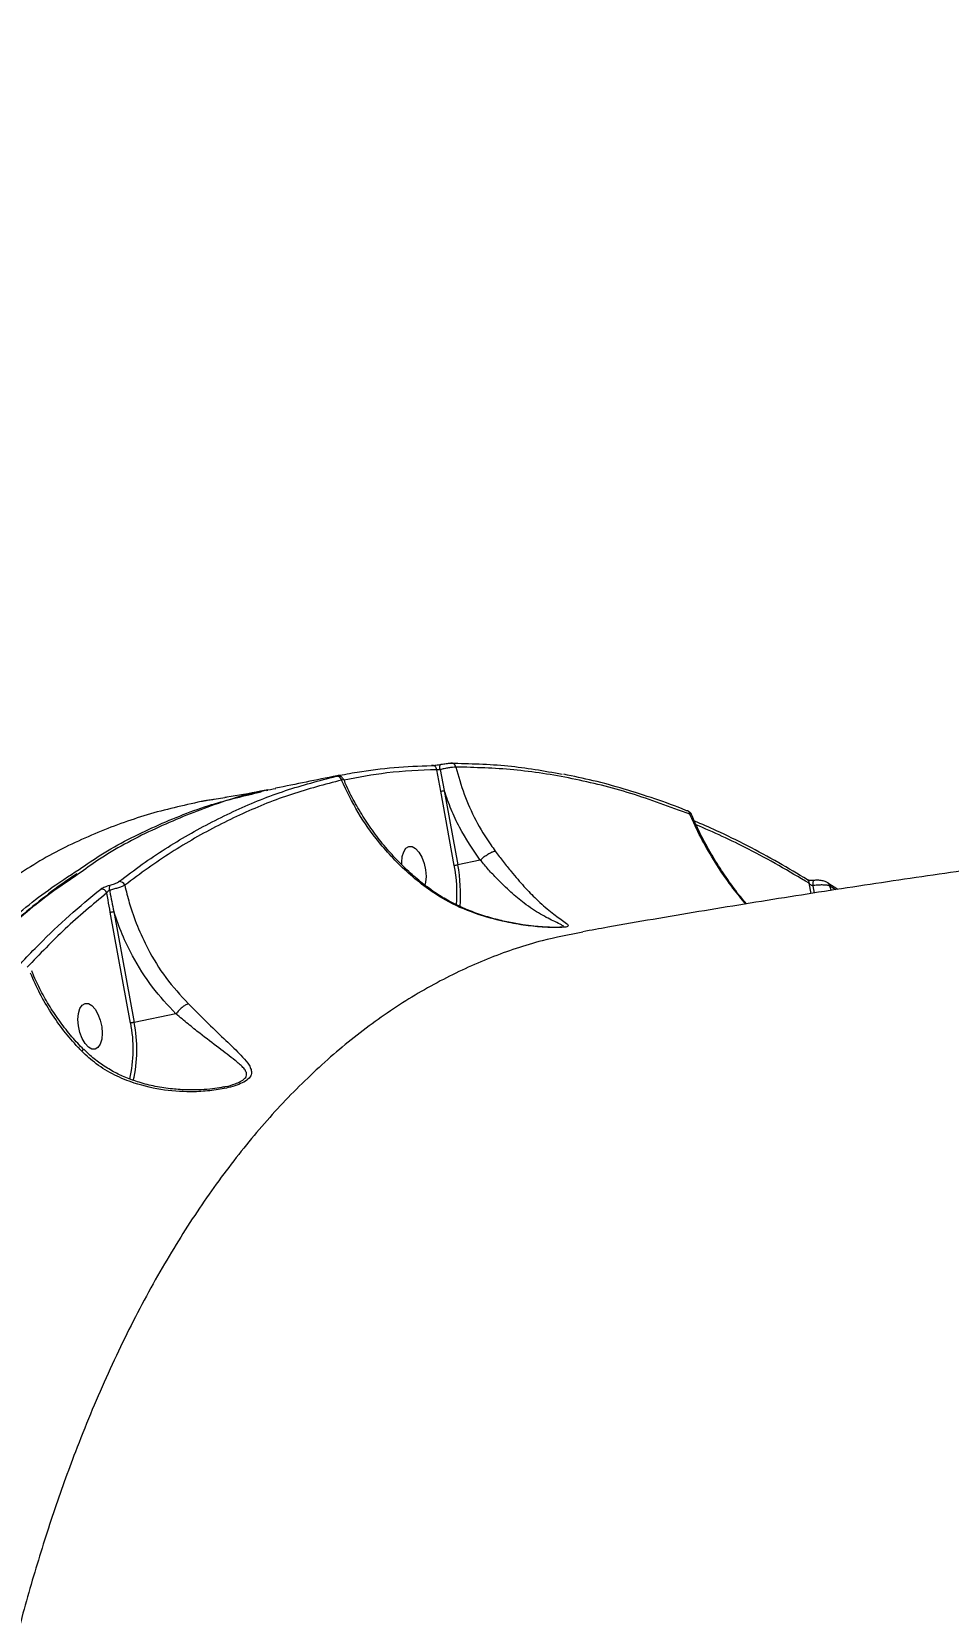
# Model space of a CAD drawing. Header units: millimetres. Extents: x -10374 to 11119, y -8221 to 9433.
# Drawn here: x -1346.2 to -1170.9, y -5007.6 to -4703.9 of the extents above; entities that cross this region are included whole.
import ezdxf

# ---------------------------------------------------------------- set-up
doc = ezdxf.new("R2010")
doc.units = ezdxf.units.MM
for name, color, linetype in [('DIKOM_ОБЪЕКТ', 7, 'Continuous'), ('DIKOM_РАЗМЕР_ЗОНА', 7, 'Continuous'), ('DIKOM_РАЗМЕР_ОБЪЕКТА', 7, 'Continuous')]:
    doc.layers.add(name, color=color, linetype=linetype)
doc.styles.add('style1', font='arial.ttf', dxfattribs={"width": 0.8})
doc.dimstyles.new('1-50', dxfattribs={"dimtxt": 300, "dimasz": 200, "dimexe": 100, "dimexo": 0, "dimgap": 100, "dimtad": 0, "dimdec": 0, "dimtxsty": 'style1', "dimcen": 0, "dimclrd": 7, "dimclre": 7, "dimadec": 1, "dimazin": 2, "dimtfac": 1, "dimtdec": 0, "dimtmove": 1, "dimatfit": 3, "dimfxl": 0, "dimlwd": 25, "dimlwe": 18, "dimarcsym": 0})

# ---------------------------------------------------------------- blocks, each defined once
blk = doc.blocks.new('*D16')
at = {"layer": 'Defpoints', "color": 0, "transparency": 16777216}
for p in [(-9045.1, 5161.67), (3694.49, 5161.67), (1813.16, -6719.94)]:
    blk.add_point(p, dxfattribs=at)
at = {"layer": 'DIKOM_РАЗМЕР_ОБЪЕКТА', "color": 7, "lineweight": 18, "transparency": 16777216}
for p, q in [((3694.49, 5161.67), (-9145.1, 5161.67)), ((1813.16, -6719.94), (-9145.1, -6719.94))]:
    blk.add_line(p, q, dxfattribs=at)
at = {"layer": 'DIKOM_РАЗМЕР_ОБЪЕКТА', "color": 7, "lineweight": 25, "transparency": 16777216}
for p, q in [((-9045.1, 4961.67), (-9045.1, -0.45)), ((-9045.1, -6519.94), (-9045.1, -1080.23))]:
    blk.add_line(p, q, dxfattribs=at)
at = {"layer": 'DIKOM_РАЗМЕР_ОБЪЕКТА', "color": 7, "transparency": 16777216}
for points in [[(-9078.43, 4961.67), (-9011.76, 4961.67), (-9045.1, 5161.67)], [(-9078.43, -6519.94), (-9011.76, -6519.94), (-9045.1, -6719.94)]]:
    blk.add_solid(points, dxfattribs=at)
at = {"layer": 'DIKOM_РАЗМЕР_ОБЪЕКТА', "color": 0, "transparency": 16777216, "insert": (-9045.1, -540.34), "char_height": 300, "attachment_point": 5, "rotation": 90, "style": 'style1'}
blk.add_mtext('11900', dxfattribs=at)
blk = doc.blocks.new('*D13')
at = {"layer": 'Defpoints', "color": 0, "transparency": 16777216}
for p in [(-10176.97, 7112.81), (3082.33, 7112.81), (2015.48, -8221.4)]:
    blk.add_point(p, dxfattribs=at)
at = {"layer": 'DIKOM_РАЗМЕР_ЗОНА', "color": 7, "lineweight": 18, "transparency": 16777216}
for p, q in [((3082.33, 7112.81), (-10276.97, 7112.81)), ((2015.48, -8221.4), (-10276.97, -8221.4))]:
    blk.add_line(p, q, dxfattribs=at)
at = {"layer": 'DIKOM_РАЗМЕР_ЗОНА', "color": 7, "lineweight": 25, "transparency": 16777216}
for p, q in [((-10176.97, 6912.81), (-10176.97, -14.41)), ((-10176.97, -8021.4), (-10176.97, -1094.19))]:
    blk.add_line(p, q, dxfattribs=at)
at = {"layer": 'DIKOM_РАЗМЕР_ЗОНА', "color": 7, "transparency": 16777216}
for points in [[(-10210.3, 6912.81), (-10143.64, 6912.81), (-10176.97, 7112.81)], [(-10210.3, -8021.4), (-10143.64, -8021.4), (-10176.97, -8221.4)]]:
    blk.add_solid(points, dxfattribs=at)
at = {"layer": 'DIKOM_РАЗМЕР_ЗОНА', "color": 0, "transparency": 16777216, "insert": (-10176.97, -554.3), "char_height": 300, "attachment_point": 5, "rotation": 90, "style": 'style1'}
blk.add_mtext('15300', dxfattribs=at)

msp = doc.modelspace()

# ---------------------------------------------------------------- linework, layer by layer
at = {"layer": 'DIKOM_ОБЪЕКТ', "color": 7, "linetype": 'Continuous', "lineweight": 15}
for p, q in [((-1288.68, -4846.45), (-1288.74, -4846.46)), ((-1267.99, -4849.21), (-1268.73, -4845.1)), ((-1268.11, -4845.07), (-1267.32, -4849.09)), ((-1301.31, -4849.06), (-1301.04, -4848.99)), ((-1265.38, -4863.39), (-1267.99, -4849.21)), ((-1267.32, -4849.09), (-1264.71, -4863.27)), ((-1309.29, -4850.49), (-1311.33, -4850.77)), ((-1220.8, -4852.93), (-1220.82, -4852.92)), ((-1260.43, -4862.39), (-1264.71, -4863.27)), ((-1197.13, -4868.79), (-1197.48, -4866.82)), ((-1196.77, -4867.3), (-1196.5, -4868.7)), ((-1193.9, -4866.72), (-1193.87, -4866.74)), ((-1192.01, -4868), (-1193.9, -4866.78)), ((-1193.57, -4867.33), (-1193.29, -4868.2)), ((-1192.45, -4868.07), (-1193.57, -4867.33)), ((-1327.31, -4893.55), (-1331.22, -4872.35)), ((-1330.55, -4872.23), (-1326.64, -4893.44)), ((-1318.64, -4891.79), (-1326.64, -4893.44))]:
    msp.add_line(p, q, dxfattribs=at)
at = {"layer": 'DIKOM_ОБЪЕКТ', "color": 7, "linetype": 'Continuous', "lineweight": 15, "flags": 128}
for points in [[(-1268.11, -4845.07), (-1268.14, -4844.87), (-1268.15, -4844.68), (-1268.15, -4844.51), (-1268.13, -4844.35), (-1268.09, -4844.23), (-1268.04, -4844.14), (-1267.98, -4844.08), (-1267.91, -4844.06)], [(-1275.42, -4863.31), (-1275.43, -4862.87), (-1275.34, -4861.73), (-1275.06, -4860.79), (-1274.63, -4860.12), (-1274.07, -4859.79), (-1273.44, -4859.81), (-1272.78, -4860.19), (-1272.15, -4860.89), (-1271.59, -4861.85), (-1271.16, -4863.01), (-1270.89, -4864.26), (-1270.79, -4865.5), (-1270.89, -4866.64), (-1271.02, -4867.18)], [(-1196.55, -4866.29), (-1196.58, -4866.29), (-1196.65, -4866.36), (-1196.72, -4866.47), (-1196.76, -4866.63), (-1196.79, -4866.83), (-1196.79, -4867.06), (-1196.77, -4867.3)], [(-1337.39, -4892.87), (-1337.3, -4891.73), (-1337.02, -4890.79), (-1336.59, -4890.13), (-1336.04, -4889.79), (-1335.4, -4889.81), (-1334.75, -4890.19), (-1334.11, -4890.89), (-1333.56, -4891.85), (-1333.13, -4893.01), (-1332.85, -4894.26), (-1332.76, -4895.5), (-1332.85, -4896.64), (-1333.13, -4897.58), (-1333.56, -4898.24), (-1334.11, -4898.58), (-1334.75, -4898.56), (-1335.4, -4898.18), (-1336.04, -4897.48), (-1336.59, -4896.52), (-1337.02, -4895.36), (-1337.3, -4894.11), (-1337.39, -4892.87)]]:
    msp.add_lwpolyline(points, dxfattribs=at)
at = {"layer": 'DIKOM_ОБЪЕКТ', "color": 7, "linetype": 'Continuous', "lineweight": 15}
for centre, radius, start, end in [((-1287.86, -4847.28), 0.943, 11.4691, 97.3442), ((-1269.62, -4845.18), 0.895, 5.0349, 97.629), ((-1265.95, -4844.71), 0.883, 8.1174, 97.9324), ((-1269.31, -4839.57), 9.73, 277.8179, 281.8207), ((-1221.15, -4853.66), 0.812, 3.8597, 64.2075), ((-1266.47, -4854.87), 8.59, 277.3073, 281.8421), ((-1293.93, -4868.79), 29.05, 355.7467, 10.7173), ((-1294.09, -4868.84), 29.9, 355.3359, 10.7209), ((-1330.15, -4867.76), 1.26, 154.2743, 198.739), ((-1329.44, -4867.56), 1.06, 18.9794, 97.2217), ((-1198.24, -4866.78), 0.763, 356.6697, 55.4824), ((-1194.31, -4867.34), 0.743, 0.8212, 53.7661), ((-1332.91, -4868.99), 1.07, 16.7728, 97.1629), ((-1332.56, -4862.64), 9.8, 277.8519, 281.8263), ((-1352.81, -4898.56), 25.99, 347.2852, 11.116), ((-1352.03, -4898.62), 25.91, 346.7116, 11.5316)]:
    msp.add_arc(centre, radius, start, end, dxfattribs=at)
for points, knots in [([(-886.79, -4840.78), (-890.17, -4840.87), (-899.62, -4841.14), (-915.11, -4841.72), (-933.26, -4842.49), (-951.38, -4843.4), (-969.48, -4844.43), (-987.56, -4845.59), (-1005.59, -4846.87), (-1023.6, -4848.27), (-1041.57, -4849.8), (-1059.49, -4851.46), (-1077.38, -4853.25), (-1095.21, -4855.16), (-1113.01, -4857.2), (-1130.75, -4859.38), (-1148.44, -4861.68), (-1166.07, -4864.12), (-1183.65, -4866.69), (-1201.18, -4869.39), (-1218.63, -4872.24), (-1231.84, -4874.48), (-1239.19, -4875.81), (-1240.79, -4876.1)], [0, 0, 0, 0, 0.027725, 0.077487, 0.127282, 0.177114, 0.226993, 0.276923, 0.326911, 0.376966, 0.427093, 0.477302, 0.527599, 0.577993, 0.628492, 0.679106, 0.729843, 0.780713, 0.831726, 0.882893, 0.934226, 0.985736, 1, 1, 1, 1]), ([(-1329.57, -4866.5), (-1328.08, -4865.38), (-1323.74, -4862.11), (-1316.3, -4857.39), (-1307.15, -4852.69), (-1297.73, -4848.89), (-1291.23, -4847.2), (-1287.98, -4846.35)], [0, 0, 0, 0, 0.114455, 0.334766, 0.555077, 0.777539, 1, 1, 1, 1]), ([(-1287.35, -4846.18), (-1287.52, -4846.21), (-1291.62, -4847.01), (-1295.68, -4847.85), (-1299.57, -4848.65)], [0, 0, 0, 0, 0.040913, 1, 1, 1, 1]), ([(-1288.86, -4846.5), (-1288.88, -4846.5), (-1288.96, -4846.52), (-1288.94, -4846.51), (-1288.81, -4846.48), (-1288.74, -4846.46)], [0, 0, 0, 0, 0.127829, 0.564037, 1, 1, 1, 1]), ([(-1288.63, -4846.45), (-1288.71, -4846.47), (-1288.83, -4846.49), (-1288.86, -4846.5), (-1288.87, -4846.5)], [0, 0, 0, 0, 0.645924, 1, 1, 1, 1]), ([(-1288.74, -4846.46), (-1288.42, -4846.4), (-1286.84, -4846.06), (-1282.92, -4845.35), (-1276.93, -4844.57), (-1272.14, -4844.39), (-1269.74, -4844.3)], [0, 0, 0, 0, 0.050773, 0.253848, 0.626695, 1, 1, 1, 1]), ([(-1288.36, -4846.4), (-1288.38, -4846.41), (-1288.48, -4846.43), (-1288.56, -4846.44), (-1288.63, -4846.45)], [0, 0, 0, 0, 0.160505, 1, 1, 1, 1]), ([(-1286.68, -4846.89), (-1286.71, -4846.82), (-1286.77, -4846.67), (-1286.96, -4846.49), (-1287.17, -4846.36), (-1287.36, -4846.3), (-1287.52, -4846.28), (-1287.63, -4846.28), (-1287.69, -4846.28), (-1287.74, -4846.29), (-1287.81, -4846.3), (-1287.94, -4846.32), (-1288.14, -4846.36), (-1288.33, -4846.4), (-1288.36, -4846.4)], [0, 0, 0, 0, 0.086248, 0.199207, 0.293965, 0.373898, 0.438762, 0.485182, 0.513303, 0.541341, 0.589233, 0.743317, 0.964437, 1, 1, 1, 1]), ([(-1287.98, -4846.35), (-1287.91, -4846.33), (-1287.78, -4846.3), (-1287.78, -4846.29), (-1287.96, -4846.32), (-1288.19, -4846.37), (-1288.34, -4846.4), (-1288.36, -4846.4)], [0, 0, 0, 0, 0.247857, 0.495925, 0.73643, 0.967106, 1, 1, 1, 1]), ([(-1268.73, -4845.1), (-1271.93, -4845.23), (-1277.92, -4845.47), (-1283.76, -4846.56), (-1286.48, -4847.07)], [0, 0, 0, 0, 0.533453, 1, 1, 1, 1]), ([(-1269.74, -4844.3), (-1269.72, -4844.29), (-1269.62, -4844.29), (-1269.35, -4844.27), (-1268.9, -4844.22), (-1268.39, -4844.15), (-1268.07, -4844.09), (-1267.91, -4844.06)], [0, 0, 0, 0, 0.054603, 0.291312, 0.527918, 0.763855, 1, 1, 1, 1]), ([(-1268.11, -4845.07), (-1268.17, -4845.08), (-1268.28, -4845.09), (-1268.45, -4845.11), (-1268.6, -4845.11), (-1268.69, -4845.11), (-1268.73, -4845.1), (-1268.73, -4845.1)], [0, 0, 0, 0, 0.23565, 0.47128, 0.708348, 0.945254, 1, 1, 1, 1]), ([(-1265.07, -4844.59), (-1265.1, -4844.59), (-1265.28, -4844.6), (-1265.72, -4844.65), (-1266.47, -4844.76), (-1267.31, -4844.9), (-1267.85, -4845.02), (-1268.11, -4845.07)], [0, 0, 0, 0, 0.053163, 0.290053, 0.526837, 0.763318, 1, 1, 1, 1]), ([(-1267.91, -4844.06), (-1267.75, -4844.04), (-1267.42, -4843.98), (-1266.91, -4843.91), (-1266.46, -4843.86), (-1266.19, -4843.84), (-1266.09, -4843.84), (-1266.07, -4843.84)], [0, 0, 0, 0, 0.236321, 0.472841, 0.709905, 0.946852, 1, 1, 1, 1]), ([(-1266.07, -4843.84), (-1262.43, -4843.92), (-1255.39, -4844.07), (-1248.21, -4845.32), (-1244.75, -4845.93)], [0, 0, 0, 0, 0.516922, 1, 1, 1, 1]), ([(-1265.07, -4844.59), (-1264.59, -4846.33), (-1263.61, -4849.84), (-1261.34, -4854.85), (-1259.2, -4858.41), (-1257.83, -4860.27), (-1257.54, -4860.66)], [0, 0, 0, 0, 0.299153, 0.603986, 0.91634, 1, 1, 1, 1]), ([(-1220.34, -4853.61), (-1224.11, -4852.21), (-1231.64, -4849.41), (-1242.88, -4846.65), (-1254.06, -4844.88), (-1261.4, -4844.68), (-1265.07, -4844.59)], [0, 0, 0, 0, 0.248598, 0.497194, 0.748597, 1, 1, 1, 1]), ([(-1220.82, -4852.99), (-1220.9, -4852.95), (-1222.96, -4852.09), (-1226.99, -4850.66), (-1232.92, -4848.74), (-1238.74, -4847.16), (-1242.57, -4846.37), (-1244.45, -4845.98)], [0, 0, 0, 0, 0.009817, 0.259836, 0.510019, 0.760317, 1, 1, 1, 1]), ([(-1299.55, -4848.77), (-1300.22, -4848.88), (-1304.65, -4849.58), (-1312.59, -4852.1), (-1323.28, -4856.51), (-1331.51, -4860.88), (-1336.04, -4864.14), (-1337.27, -4865.03)], [0, 0, 0, 0, 0.050059, 0.33235, 0.613752, 0.895155, 1, 1, 1, 1]), ([(-1337.16, -4864.17), (-1335.78, -4863.22), (-1331.06, -4859.98), (-1322.62, -4855.79), (-1312.41, -4851.68), (-1305.52, -4850.07), (-1302.34, -4849.33)], [0, 0, 0, 0, 0.127098, 0.432385, 0.737667, 1, 1, 1, 1]), ([(-1286.94, -4847.1), (-1290.15, -4847.93), (-1296.57, -4849.61), (-1305.95, -4853.37), (-1315.11, -4858.06), (-1322.58, -4862.81), (-1326.95, -4866.1), (-1328.43, -4867.21)], [0, 0, 0, 0, 0.220311, 0.440623, 0.663083, 0.885546, 1, 1, 1, 1]), ([(-1301.06, -4848.94), (-1301.52, -4849.04), (-1304.17, -4849.57), (-1306.93, -4850.09), (-1309.16, -4850.41), (-1309.3, -4850.43)], [0, 0, 0, 0, 0.167331, 0.948413, 1, 1, 1, 1]), ([(-1286.7, -4846.91), (-1286.69, -4846.92), (-1286.66, -4846.95), (-1286.82, -4847.04), (-1286.94, -4847.1)], [0, 0, 0, 0, 0.304469, 1, 1, 1, 1]), ([(-1270.79, -4867.65), (-1271.93, -4866.75), (-1274.14, -4865), (-1277.15, -4862.05), (-1280.47, -4858.26), (-1283.98, -4853.32), (-1285.95, -4849.19), (-1286.94, -4847.1)], [0, 0, 0, 0, 0.164792, 0.31844, 0.473511, 0.733302, 1, 1, 1, 1]), ([(-1270.58, -4867.54), (-1271.43, -4866.86), (-1273.22, -4865.44), (-1275.77, -4863.01), (-1278.25, -4860.33), (-1280.55, -4857.45), (-1282.66, -4854.4), (-1284.53, -4851.21), (-1285.84, -4848.68), (-1286.43, -4847.21), (-1286.57, -4846.85)], [0, 0, 0, 0, 0.123679, 0.25905, 0.396201, 0.5349, 0.674764, 0.815343, 0.956071, 1, 1, 1, 1]), ([(-1260.43, -4862.39), (-1261.81, -4860.35), (-1263.9, -4857.28), (-1266.04, -4852.71), (-1266.89, -4850.3), (-1267.32, -4849.09)], [0, 0, 0, 0, 0.497135, 0.747538, 1, 1, 1, 1]), ([(-1313.82, -4851.19), (-1317.27, -4851.96), (-1324.18, -4853.48), (-1334.26, -4857.26), (-1342.49, -4861.1), (-1347.23, -4864.14), (-1348.81, -4865.15)], [0, 0, 0, 0, 0.284707, 0.569415, 0.857291, 1, 1, 1, 1]), ([(-1312.78, -4851.02), (-1312.86, -4851.03), (-1313.04, -4851.06), (-1313.34, -4851.11), (-1313.63, -4851.16), (-1313.75, -4851.18), (-1313.82, -4851.19)], [0, 0, 0, 0, 0.183448, 0.462704, 0.73112, 1, 1, 1, 1]), ([(-1311.33, -4850.77), (-1311.43, -4850.79), (-1311.63, -4850.83), (-1312.08, -4850.9), (-1312.48, -4850.97), (-1312.72, -4851.01), (-1312.78, -4851.02)], [0, 0, 0, 0, 0.292722, 0.584901, 0.881869, 1, 1, 1, 1]), ([(-1219.99, -4853.66), (-1220.05, -4853.55), (-1220.17, -4853.34), (-1220.46, -4853.1), (-1220.67, -4852.97), (-1220.81, -4852.93), (-1220.82, -4852.92)], [0, 0, 0, 0, 0.282781, 0.584576, 0.967916, 1, 1, 1, 1]), ([(-1209.58, -4870.79), (-1210.43, -4869.78), (-1212.3, -4867.54), (-1214.9, -4863.8), (-1217.42, -4859.64), (-1219.19, -4856.2), (-1220.09, -4854.17), (-1220.34, -4853.61)], [0, 0, 0, 0, 0.191183, 0.425907, 0.6672, 0.908506, 1, 1, 1, 1]), ([(-1220.01, -4853.67), (-1220, -4853.66), (-1219.97, -4853.62), (-1220.14, -4853.61), (-1220.31, -4853.61), (-1220.34, -4853.61)], [0, 0, 0, 0, 0.123974, 0.854548, 1, 1, 1, 1]), ([(-1209.47, -4870.77), (-1209.62, -4870.59), (-1210.69, -4869.38), (-1212.5, -4866.95), (-1214.88, -4863.48), (-1217.04, -4859.83), (-1218.76, -4856.54), (-1219.64, -4854.45), (-1219.98, -4853.65)], [0, 0, 0, 0, 0.034331, 0.238466, 0.445837, 0.657465, 0.868989, 1, 1, 1, 1]), ([(-1197.82, -4866.16), (-1199.65, -4865.05), (-1203.47, -4862.75), (-1209.28, -4859.64), (-1214.65, -4856.97), (-1218.03, -4855.51), (-1219.43, -4854.91)], [0, 0, 0, 0, 0.25466, 0.530305, 0.805001, 1, 1, 1, 1]), ([(-1197.48, -4866.82), (-1201.36, -4864.54), (-1208.58, -4860.28), (-1215.78, -4857.1), (-1219.12, -4855.62)], [0, 0, 0, 0, 0.536674, 1, 1, 1, 1]), ([(-1257.54, -4860.66), (-1257.03, -4861.34), (-1256, -4862.7), (-1254.14, -4865.03), (-1252, -4867.52), (-1249.46, -4870.14), (-1246.9, -4872.36), (-1244.83, -4873.83), (-1243.66, -4874.65), (-1243.46, -4875.04), (-1244.16, -4875.24), (-1245.72, -4875.32), (-1248.35, -4875.25), (-1251.74, -4874.92), (-1256.21, -4874.16), (-1261.45, -4872.7), (-1266.64, -4870.47), (-1269.58, -4868.47), (-1270.79, -4867.65)], [0, 0, 0, 0, 0.040098, 0.080885, 0.149968, 0.221162, 0.312569, 0.406696, 0.468104, 0.518448, 0.550951, 0.58575, 0.630849, 0.688547, 0.747824, 0.839794, 0.934574, 1, 1, 1, 1]), ([(-1260.42, -4862.39), (-1260.22, -4862.21), (-1259.83, -4861.85), (-1259.12, -4861.35), (-1258.44, -4860.95), (-1257.93, -4860.74), (-1257.66, -4860.68), (-1257.56, -4860.67), (-1257.54, -4860.66)], [0, 0, 0, 0, 0.211507, 0.423003, 0.634431, 0.84596, 0.964788, 1, 1, 1, 1]), ([(-1419.82, -5008.63), (-1418.98, -5005.09), (-1416.72, -4995.45), (-1412.49, -4980.4), (-1406.98, -4963.74), (-1400.86, -4947.99), (-1394.17, -4933.23), (-1386.93, -4919.5), (-1379.16, -4906.88), (-1370.87, -4895.4), (-1362.08, -4885.05), (-1352.8, -4875.92), (-1344.5, -4868.9), (-1339.14, -4865.45), (-1337.16, -4864.17)], [0, 0, 0, 0, 0.052086, 0.141382, 0.230961, 0.320682, 0.410404, 0.499982, 0.589279, 0.678576, 0.768155, 0.857876, 0.947598, 1, 1, 1, 1]), ([(-1260.42, -4862.39), (-1260.42, -4862.39), (-1260.42, -4862.39), (-1260.43, -4862.39), (-1260.43, -4862.39)], [0, 0, 0, 0, 0.626801, 1, 1, 1, 1]), ([(-1244.85, -4875.2), (-1244.72, -4875.17), (-1244.43, -4875.11), (-1244.56, -4874.96), (-1245.01, -4874.69), (-1246.38, -4874.09), (-1248.81, -4872.84), (-1251.73, -4870.91), (-1254.56, -4868.58), (-1256.84, -4866.35), (-1258.84, -4864.27), (-1259.83, -4862.98), (-1260.42, -4862.39), (-1260.42, -4862.39)], [0, 0, 0, 0, 0.038978, 0.083163, 0.127511, 0.239607, 0.413356, 0.587133, 0.718843, 0.850359, 0.925166, 0.999939, 1, 1, 1, 1]), ([(-1337.27, -4865.03), (-1339.38, -4866.46), (-1344.84, -4870.15), (-1353.2, -4877.52), (-1362.38, -4886.92), (-1371.06, -4897.54), (-1379.24, -4909.27), (-1386.89, -4922.13), (-1394, -4936.09), (-1400.57, -4951.09), (-1406.55, -4967.05), (-1411.93, -4983.9), (-1416.45, -5000.78), (-1420.21, -5017.54), (-1423.3, -5034.04), (-1425.91, -5051.1), (-1428.03, -5068.66), (-1429.64, -5086.54), (-1430.73, -5104.71), (-1431.3, -5121.18), (-1431.37, -5131.7), (-1431.39, -5135.98)], [0, 0, 0, 0, 0.036536, 0.094755, 0.152972, 0.211097, 0.269039, 0.326981, 0.385106, 0.443323, 0.501541, 0.559666, 0.617608, 0.667437, 0.71753, 0.767682, 0.817835, 0.867928, 0.917067, 0.966207, 1, 1, 1, 1]), ([(-1337.59, -4865), (-1338.4, -4865.54), (-1340.85, -4867.17), (-1344.83, -4870.22), (-1349.54, -4874.11), (-1354.13, -4878.31), (-1358.36, -4882.5), (-1361.01, -4885.42), (-1362.2, -4886.74)], [0, 0, 0, 0, 0.093385, 0.2817, 0.469654, 0.657463, 0.845336, 1, 1, 1, 1]), ([(-1333.04, -4867.93), (-1333.01, -4867.91), (-1332.91, -4867.83), (-1332.65, -4867.69), (-1332.23, -4867.5), (-1331.76, -4867.33), (-1331.45, -4867.25), (-1331.29, -4867.21)], [0, 0, 0, 0, 0.079564, 0.319534, 0.549843, 0.774837, 1, 1, 1, 1]), ([(-1328.43, -4867.21), (-1328.48, -4867.23), (-1328.65, -4867.32), (-1329.09, -4867.49), (-1329.8, -4867.73), (-1330.59, -4867.97), (-1331.09, -4868.1), (-1331.35, -4868.16)], [0, 0, 0, 0, 0.078055, 0.313999, 0.543258, 0.771177, 1, 1, 1, 1]), ([(-1331.29, -4867.21), (-1331.14, -4867.17), (-1330.83, -4867.09), (-1330.36, -4866.92), (-1329.95, -4866.74), (-1329.7, -4866.6), (-1329.6, -4866.52), (-1329.57, -4866.5)], [0, 0, 0, 0, 0.226243, 0.452823, 0.682343, 0.92081, 1, 1, 1, 1]), ([(-1328.43, -4867.21), (-1328.16, -4868.34), (-1327.51, -4871), (-1326.07, -4875.07), (-1323.82, -4879.92), (-1320.68, -4885.06), (-1317.76, -4888.24), (-1316.28, -4889.85)], [0, 0, 0, 0, 0.130167, 0.308146, 0.488275, 0.740854, 1, 1, 1, 1]), ([(-1270.6, -4867.57), (-1270.6, -4867.57), (-1270.6, -4867.57), (-1270.68, -4867.57), (-1270.77, -4867.64), (-1270.79, -4867.65)], [0, 0, 0, 0, 0.000743, 0.840086, 1, 1, 1, 1]), ([(-1247.23, -4875.24), (-1247.66, -4875.22), (-1248.59, -4875.17), (-1250.3, -4875.02), (-1252.44, -4874.75), (-1255.01, -4874.29), (-1257.9, -4873.61), (-1260.86, -4872.7), (-1263.84, -4871.53), (-1266.58, -4870.15), (-1268.86, -4868.81), (-1270.08, -4867.88), (-1270.56, -4867.51)], [0, 0, 0, 0, 0.057369, 0.127239, 0.214469, 0.323797, 0.441019, 0.567282, 0.688935, 0.818172, 0.928736, 1, 1, 1, 1]), ([(-1196.55, -4866.29), (-1196.56, -4866.29), (-1196.64, -4866.3), (-1196.85, -4866.31), (-1197.15, -4866.31), (-1197.45, -4866.26), (-1197.68, -4866.21), (-1197.8, -4866.16), (-1197.81, -4866.15), (-1197.81, -4866.15)], [0, 0, 0, 0, 0.026057, 0.180632, 0.356413, 0.551568, 0.756129, 0.906333, 1, 1, 1, 1]), ([(-1196.77, -4867.3), (-1196.82, -4867.3), (-1196.87, -4867.29), (-1196.99, -4867.26), (-1197.12, -4867.19), (-1197.29, -4867.06), (-1197.41, -4866.93), (-1197.47, -4866.85), (-1197.48, -4866.82)], [0, 0, 0, 0, 0.152108, 0.182404, 0.386726, 0.624139, 0.895772, 1, 1, 1, 1]), ([(-1193.57, -4867.33), (-1193.63, -4867.31), (-1193.85, -4867.24), (-1194.37, -4867.16), (-1195.15, -4867.14), (-1195.98, -4867.18), (-1196.51, -4867.26), (-1196.77, -4867.3)], [0, 0, 0, 0, 0.090283, 0.332211, 0.559087, 0.777538, 1, 1, 1, 1]), ([(-1193.9, -4866.74), (-1193.98, -4866.69), (-1194.24, -4866.51), (-1194.81, -4866.35), (-1195.63, -4866.23), (-1196.24, -4866.23), (-1196.53, -4866.29), (-1196.55, -4866.29)], [0, 0, 0, 0, 0.105872, 0.395955, 0.679072, 0.981119, 1, 1, 1, 1]), ([(-1348.69, -4882.55), (-1348.44, -4882.28), (-1347.16, -4880.9), (-1343.98, -4877.61), (-1339.06, -4872.89), (-1335.05, -4869.59), (-1333.04, -4867.93)], [0, 0, 0, 0, 0.050768, 0.253852, 0.6267, 1, 1, 1, 1]), ([(-1331.88, -4868.68), (-1334.56, -4870.9), (-1339.78, -4875.23), (-1344.71, -4880.38), (-1347.12, -4882.89)], [0, 0, 0, 0, 0.512081, 1, 1, 1, 1]), ([(-1331.35, -4868.16), (-1331.39, -4868.18), (-1331.45, -4868.2), (-1331.55, -4868.26), (-1331.65, -4868.34), (-1331.78, -4868.48), (-1331.85, -4868.6), (-1331.87, -4868.67), (-1331.88, -4868.68)], [0, 0, 0, 0, 0.172825, 0.199635, 0.41363, 0.650593, 0.911802, 1, 1, 1, 1]), ([(-1331.22, -4872.35), (-1331.36, -4871.57), (-1331.58, -4870.35), (-1331.8, -4869.13), (-1331.88, -4868.68)], [0, 0, 0, 0, 0.638924, 1, 1, 1, 1]), ([(-1331.35, -4868.16), (-1331.33, -4868.24), (-1331.08, -4869.6), (-1330.81, -4870.96), (-1330.55, -4872.23)], [0, 0, 0, 0, 0.060781, 1, 1, 1, 1]), ([(-1318.64, -4891.79), (-1320.19, -4890.14), (-1323.32, -4886.79), (-1326.62, -4881.51), (-1329.01, -4876.6), (-1330.04, -4873.69), (-1330.55, -4872.23)], [0, 0, 0, 0, 0.300142, 0.608215, 0.803101, 1, 1, 1, 1]), ([(-1240.77, -4876.18), (-1243.38, -4876.68), (-1249.4, -4877.8), (-1258.51, -4880.93), (-1268.22, -4885.36), (-1277.69, -4891.05), (-1286.87, -4897.95), (-1295.58, -4905.93), (-1303.77, -4914.91), (-1311.46, -4924.84), (-1318.77, -4935.87), (-1325.65, -4948.01), (-1332.09, -4961.26), (-1337.54, -4974.39), (-1342.12, -4987.13), (-1345.97, -4999.31), (-1349.47, -5012.03), (-1352.6, -5025.23), (-1355.37, -5038.85), (-1357.75, -5052.92), (-1359.78, -5067.4), (-1360.81, -5077.38), (-1361.33, -5082.38)], [0, 0, 0, 0, 0.041887, 0.096446, 0.150962, 0.207068, 0.263221, 0.319328, 0.373715, 0.428144, 0.48253, 0.538502, 0.594519, 0.650491, 0.693934, 0.737377, 0.781167, 0.824957, 0.868542, 0.912128, 0.956064, 1, 1, 1, 1]), ([(-1244.85, -4875.21), (-1244.84, -4875.21), (-1244.81, -4875.21), (-1245, -4875.24), (-1245.44, -4875.26), (-1246.21, -4875.27), (-1246.82, -4875.26), (-1247.22, -4875.24), (-1247.23, -4875.24)], [0, 0, 0, 0, 0.044797, 0.229074, 0.446181, 0.688071, 0.988793, 1, 1, 1, 1]), ([(-1336.67, -4898.94), (-1336.9, -4898.7), (-1338.1, -4897.45), (-1340.15, -4895.04), (-1342.59, -4891.59), (-1344.75, -4887.92), (-1345.88, -4885.34), (-1346.45, -4884.04)], [0, 0, 0, 0, 0.056399, 0.288288, 0.522767, 0.759993, 1, 1, 1, 1]), ([(-1336.32, -4898.63), (-1337.07, -4897.83), (-1338.64, -4896.16), (-1340.78, -4893.42), (-1342.78, -4890.47), (-1344.51, -4887.39), (-1345.66, -4885.09), (-1346.15, -4883.8), (-1346.23, -4883.59)], [0, 0, 0, 0, 0.179871, 0.375301, 0.571204, 0.766907, 0.962014, 1, 1, 1, 1]), ([(-1316.28, -4889.85), (-1315.54, -4890.59), (-1314.07, -4892.07), (-1311.49, -4894.6), (-1308.6, -4897.35), (-1306.11, -4899.76), (-1304.74, -4901.39), (-1304.23, -4902.43), (-1304.12, -4903.25), (-1304.52, -4904.09), (-1305.57, -4904.85), (-1306.97, -4905.45), (-1309.02, -4906.04), (-1311.77, -4906.52), (-1315.87, -4906.8), (-1320.9, -4906.52), (-1326.04, -4905.37), (-1330.41, -4903.58), (-1333.84, -4901.56), (-1335.77, -4899.78), (-1336.67, -4898.94)], [0, 0, 0, 0, 0.051566, 0.103894, 0.193808, 0.286398, 0.343697, 0.372758, 0.402468, 0.43668, 0.467107, 0.496463, 0.526973, 0.580378, 0.634945, 0.725169, 0.818124, 0.880202, 0.943886, 1, 1, 1, 1]), ([(-1318.62, -4891.78), (-1318.63, -4891.78), (-1318.63, -4891.79), (-1318.64, -4891.79), (-1318.64, -4891.79)], [0, 0, 0, 0, 0.407029, 1, 1, 1, 1]), ([(-1316.28, -4889.85), (-1316.3, -4889.86), (-1316.47, -4889.92), (-1316.86, -4890.12), (-1317.48, -4890.56), (-1318.11, -4891.14), (-1318.45, -4891.57), (-1318.62, -4891.78)], [0, 0, 0, 0, 0.02623, 0.263034, 0.508758, 0.754396, 1, 1, 1, 1]), ([(-1309.52, -4905.76), (-1309.41, -4905.74), (-1308.61, -4905.62), (-1307.5, -4905.27), (-1306.2, -4904.74), (-1305.31, -4904.11), (-1305.03, -4903.39), (-1305.28, -4902.69), (-1305.98, -4901.81), (-1307.61, -4900.43), (-1310.39, -4898.36), (-1313.53, -4895.99), (-1316.3, -4893.75), (-1317.84, -4892.46), (-1318.62, -4891.78), (-1318.62, -4891.78)], [0, 0, 0, 0, 0.010422, 0.078135, 0.118016, 0.170417, 0.229676, 0.282907, 0.336385, 0.444612, 0.621408, 0.798274, 0.899008, 0.999692, 1, 1, 1, 1]), ([(-1326.64, -4893.44), (-1326.69, -4893.45), (-1326.8, -4893.47), (-1326.97, -4893.5), (-1327.13, -4893.52), (-1327.23, -4893.54), (-1327.29, -4893.55), (-1327.31, -4893.55), (-1327.31, -4893.55)], [0, 0, 0, 0, 0.215133, 0.429459, 0.644142, 0.858676, 0.955429, 1, 1, 1, 1]), ([(-1336.67, -4898.94), (-1336.65, -4898.93), (-1336.57, -4898.85), (-1336.42, -4898.71), (-1336.32, -4898.62), (-1336.34, -4898.65), (-1336.34, -4898.65)], [0, 0, 0, 0, 0.093987, 0.416271, 0.982492, 1, 1, 1, 1]), ([(-1309.52, -4905.77), (-1309.65, -4905.8), (-1310.32, -4905.96), (-1311.76, -4906.17), (-1313.91, -4906.35), (-1316.5, -4906.38), (-1319.43, -4906.2), (-1322.56, -4905.74), (-1325.55, -4904.98), (-1328.23, -4904.04), (-1330.65, -4902.88), (-1332.92, -4901.46), (-1334.83, -4900.01), (-1335.86, -4898.97), (-1336.26, -4898.56)], [0, 0, 0, 0, 0.015945, 0.080194, 0.159473, 0.248882, 0.351886, 0.467212, 0.577227, 0.669936, 0.758198, 0.851499, 0.94242, 1, 1, 1, 1])]:
    msp.add_open_spline(points, degree=3, knots=knots, dxfattribs=at)

# ---------------------------------------------------------------- dimensions: what is measured, and where the dimension line sits
at = {"layer": 'DIKOM_РАЗМЕР_ЗОНА'}
dim = msp.add_linear_dim(base=(-10176.97, 7112.81), p1=(2015.48, -8221.4), p2=(3082.33, 7112.81), angle=270, text='15300', dimstyle='1-50', override={"dimscale": 1, "dimtix": 0, "dimtofl": 1, "dimtmove": 1, "dimatfit": 3}, dxfattribs=at)
dim.commit()
dim.dimension.update_dxf_attribs({"geometry": '*D13', "text_midpoint": (-10176.97, -554.3), "dimtype": 160})
at = {"layer": 'DIKOM_РАЗМЕР_ОБЪЕКТА'}
dim = msp.add_linear_dim(base=(-9045.1, 5161.67), p1=(1813.16, -6719.94), p2=(3694.49, 5161.67), angle=270, text='11900', dimstyle='1-50', override={"dimscale": 1, "dimtix": 0, "dimtofl": 1, "dimtmove": 1, "dimatfit": 3}, dxfattribs=at)
dim.commit()
dim.dimension.update_dxf_attribs({"geometry": '*D16', "text_midpoint": (-9045.1, -540.34), "dimtype": 160})

doc.saveas('drawing.dxf')
